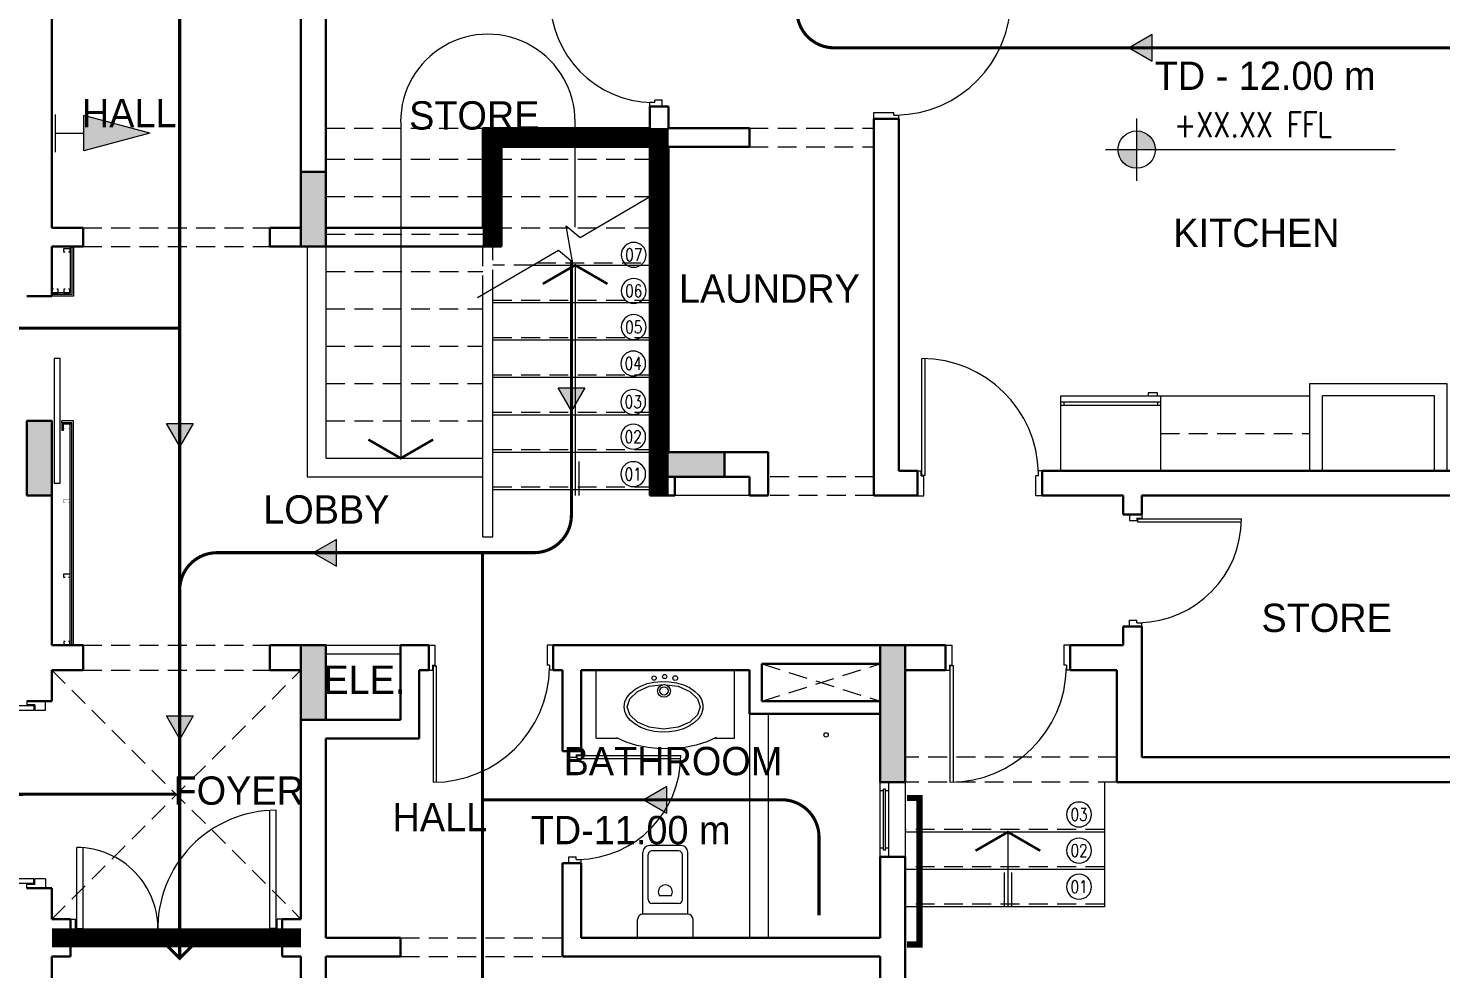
# Model space of a CAD drawing. Header units: millimetres. Extents: x -9083 to 924194, y -232449 to 321637.
# Drawn here: x 251467 to 258951, y -187824 to -182841 of the extents above; entities that cross this region are included whole.
import ezdxf
from ezdxf.enums import TextEntityAlignment as Align

# ---------------------------------------------------------------- set-up
doc = ezdxf.new("R2010")
doc.units = ezdxf.units.MM
doc.header["$LTSCALE"] = 400
doc.header["$MEASUREMENT"] = 0
doc.linetypes.add('HIDDEN', pattern=[0.375, 0.25, -0.125])
doc.linetypes.add('PHANTOM2', pattern=[1.25, 0.625, -0.125, 0.125, -0.125, 0.125, -0.125])
doc.layers.get('0').update_dxf_attribs({"lineweight": 0, "true_color": 0xff1414})
doc.layers.add('ALARM', color=7, linetype='Continuous', lineweight=5, true_color=0xff0f0f)
doc.layers.add('TRAVEL DISTANCE', color=7, linetype='Continuous', lineweight=5, true_color=0xff0f0f)
for name, color, linetype, lineweight in [('ARCHES', 1, 'HIDDEN', 5), ('COLUMNS HATCH', 1, 'Continuous', 5), ('DOOR', 1, 'Continuous', 5), ('FIRE RATE', 244, 'Continuous', 0), ('FIXTURE', 5, 'Continuous', 0), ('FURNITURE', 1, 'Continuous', 5), ('GENERAL TEXT', 4, 'Continuous', 5), ('HANDRAIL', 31, 'Continuous', 5), ('HIDDEN', 237, 'HIDDEN', 0), ('LEVEL SYMBOL', 8, 'Continuous', 5), ('LEVELS', 251, 'Continuous', 5), ('PRO COLUMNS', 6, 'Continuous', 30), ('PROPOSED COLUMNS', 6, 'Continuous', 30), ('STAIR', 1, 'Continuous', 5), ('STAIR NOSE', 1, 'HIDDEN', 5), ('TEXT STAIR NO', 7, 'Continuous', 5), ('WALL ELEVATION', 3, 'Continuous', 9), ('WALL PROPOSED', 255, 'Continuous', 30), ('WINDOWS', 5, 'Continuous', 5)]:
    doc.layers.add(name, color=color, linetype=linetype, lineweight=lineweight)
doc.styles.add('ROMANS-TITLE', font='ROMANS.shx', dxfattribs={"width": 0.8})
doc.styles.get("Standard").update_dxf_attribs({"font": 'GOTHIC.TTF', "height": 220})

# ---------------------------------------------------------------- blocks, each defined once
blk = doc.blocks.new('*U144')
for p, q in [((-524, -515), (-524, 0)), ((-524, 0), (524, 0)), ((524, -515), (524, 0)), ((-524, -515), (-367, -515)), ((378, -515), (524, -515))]:
    blk.add_line(p, q)
for points in [[(-312, -278), (-307, -242), (-291, -207), (-265, -174), (-230, -146), (-187, -122), (-137, -103), (-84, -91), (-27, -86), (30, -88), (85, -97), (137, -112), (183, -133), (222, -159), (253, -190), (274, -224), (285, -260), (285, -297), (274, -333), (253, -367), (222, -397), (183, -424), (137, -445), (85, -460), (30, -469), (-27, -471), (-84, -466), (-137, -454), (-187, -435), (-230, -411), (-265, -383), (-291, -350), (-307, -315)], [(-289, -278), (-270, -217), (-212, -162), (-122, -123), (-13, -109), (96, -123), (186, -162), (244, -217), (264, -278), (244, -340), (186, -395), (96, -434), (-13, -448), (-122, -434), (-212, -395), (-270, -340)]]:
    blk.add_lwpolyline(points, close=True)
blk.add_lwpolyline([(385, -511), (315, -544), (235, -569), (147, -586), (56, -595), (-38, -596), (-130, -587), (-217, -571), (-297, -546), (-368, -514)])
for centre, radius in [((-85, -61), 16.1), ((-5, -49), 16), ((75, -61), 18.1), ((-10, -158), 48.5), ((-10, -158), 31.8)]:
    blk.add_circle(centre, radius)
blk = doc.blocks.new('*U146')
for p, q in [((-210, 0), (-210, -140)), ((-210, 0), (210, 0)), ((210, 0), (210, -140)), ((-170, -180), (-170, -650)), ((-170, -180), (170, -180)), ((170, -180), (170, -650)), ((-130, -290), (-130, -630)), ((-100, -260), (100, -260)), ((-44, -319), (44, -319)), ((130, -290), (130, -630)), ((-120, -700), (120, -700)), ((-100, -660), (100, -660))]:
    blk.add_line(p, q)
for centre, radius, start, end in [((-170, -140), 40, 180, 270), ((170, -140), 40, 270, 0), ((-100, -290), 30, 90, 180), ((-1, -349), 53, 144.8858, 157.2878), ((1, -349), 53, 22.7122, 35.1142), ((100, -290), 30, 0, 90), ((-1, -349), 52.4, 157.2878, 180), ((-1, -349), 52.4, 180, 202.7122), ((-1, -349), 53, 202.7122, 225.2991), ((0, -348), 53.5, 225.2991, 247.7107), ((0, -348), 54, 247.7107, 270), ((0, -348), 54, 270, 292.2893), ((0, -348), 53.5, 292.2893, 314.7009), ((1, -349), 53, 314.7009, 337.2878), ((1, -349), 52.4, 360, 22.7122), ((1, -349), 52.4, 337.2878, 0), ((-100, -630), 30, 180, 270), ((100, -630), 30, 270, 0), ((-120, -650), 50, 180, 270), ((120, -650), 50, 270, 0)]:
    blk.add_arc(centre, radius, start, end)
blk = doc.blocks.new('A$C5226484c')
at = {"layer": 'TRAVEL DISTANCE', "transparency": 33554559}
h = blk.add_hatch(color=256, dxfattribs=at)
h.dxf.hatch_style = 1
h.paths.add_polyline_path([(0, -186), (107, 0), (-107, 0)])
at = {"layer": 'TRAVEL DISTANCE'}
blk.add_lwpolyline([(0, -186), (107, 0), (-107, 0)], close=True, dxfattribs=at)
blk = doc.blocks.new('VILLA GROUND COLUMNS')
at = {"layer": 'COLUMNS HATCH', "ltscale": 300}
for points in [[(403368, 174335), (403368, 174935), (403568, 174935), (403568, 174335)], [(401168, 172335), (401168, 172935), (401368, 172935), (401368, 172335)], [(406768, 172485), (406168, 172485), (406168, 172685), (406768, 172685)], [(403368, 170535), (403368, 171135), (403568, 171135), (403568, 170535)], [(408018, 170035), (408018, 171135), (408218, 171135), (408218, 170035)]]:
    blk.add_hatch(color=256, dxfattribs=at).paths.add_polyline_path(points)
at = {"layer": 'PRO COLUMNS', "ltscale": 300}
for points in [[(403368, 174335), (403568, 174335), (403568, 174935), (403368, 174935)], [(401168, 172335), (401368, 172335), (401368, 172935), (401168, 172935)], [(406768, 172485), (406768, 172685), (406168, 172685), (406168, 172485)], [(403368, 170535), (403568, 170535), (403568, 171135), (403368, 171135)], [(408018, 170035), (408218, 170035), (408218, 171135), (408018, 171135)]]:
    blk.add_lwpolyline(points, close=True, dxfattribs=at)
blk = doc.blocks.new('A-LVL_PLAN')
at = {"layer": 'LEVELS', "ltscale": 800}
h = blk.add_hatch(color=256, dxfattribs=at)
h.paths.add_polyline_path([(0, 0), (150, 0, 0.414214), (0, 150)])
h.paths.add_polyline_path([(0, -150), (0, 0), (-150, 0, 0.414214)])
at = {"layer": 'LEVELS'}
for p, q in [((0, -250), (0, 250)), ((-250, 0), (250, 0))]:
    blk.add_line(p, q, dxfattribs=at)
at = {"layer": 'LEVELS', "ltscale": 800}
blk.add_line((0, 0), (2074, 0), dxfattribs=at)
at = {"layer": 'LEVELS'}
blk.add_circle((0, 0), 150, dxfattribs=at)
at = {"layer": 'LEVELS', "ltscale": 800, "style": 'ROMANS-TITLE', "width": 0.8}
blk.add_attdef('FLOOR-LEVEL', (300, 100), '', height=200, dxfattribs=at)
blk = doc.blocks.new('BAYTANG')
at = {"layer": 'TEXT STAIR NO', "color": 8, "ltscale": 0.1}
blk.add_circle((0, 0), 100, dxfattribs=at)
at = {"layer": 'TEXT STAIR NO', "style": 'ROMANS-TITLE', "width": 0.8}
blk.add_attdef('STEPNO.', text='', height=120, dxfattribs=at).set_placement((0, 0), align=Align.MIDDLE_CENTER)
blk = doc.blocks.new('*U62')
for p, q in [((-1500, 100), (-1600, 100)), ((-1500, 100), (-1500, -15)), ((0, 100), (0, -15)), ((0, 100), (100, 100)), ((-1600, -100), (-1560, -100)), ((-1560, -15), (-1560, -100)), ((-1560, -15), (-1500, -15)), ((-1550, -25), (-1550, -975)), ((-1550, -25), (-1500, -25)), ((-1500, -25), (-1500, -974)), ((60, -15), (0, -15)), ((0, -25), (0, -673)), ((50, -25), (0, -25)), ((50, -25), (50, -675)), ((60, -15), (60, -100)), ((100, -100), (60, -100))]:
    blk.add_line(p, q)
for centre, radius, start, end in [((-1550, -24), 950, 270.0054, 1.4946), ((50, -24), 651, 177.8364, 269.9837)]:
    blk.add_arc(centre, radius, start, end)
blk = doc.blocks.new('*U63')
for p, q in [((-1565, 66), (-1565, 1001)), ((-1540, 66), (-1540, 1000)), ((-1600, 101), (-1570, 101)), ((-1570, 61), (-1570, 101)), ((-1570, 61), (-1550, 61)), ((-1565, 66), (-1540, 66)), ((-1550, -99), (-1550, 61)), ((-650, -99), (-650, 61)), ((-630, 61), (-650, 61)), ((-600, 101), (-630, 101)), ((-630, 61), (-630, 101)), ((-1600, -99), (-1550, -99)), ((-600, -99), (-650, -99))]:
    blk.add_line(p, q)
blk.add_arc((-1565, 66), 935, 0.9304, 89.9953)
blk = doc.blocks.new('*U67')
for p, q in [((1540, 66), (1540, 1000)), ((1565, 66), (1565, 1001)), ((600, 101), (630, 101)), ((630, 61), (630, 101)), ((630, 61), (650, 61)), ((650, -99), (650, 61)), ((1565, 66), (1540, 66)), ((1550, -99), (1550, 61)), ((1570, 61), (1550, 61)), ((1570, 61), (1570, 101)), ((1600, 101), (1570, 101)), ((600, -99), (650, -99)), ((1600, -99), (1550, -99))]:
    blk.add_line(p, q)
blk.add_arc((1565, 66), 935, 90.0047, 179.0696)
blk = doc.blocks.new('*U66')
for p, q in [((-1565, 64), (-1565, 899)), ((-1540, 64), (-1540, 897)), ((-1600, 99), (-1570, 99)), ((-1570, 59), (-1570, 99)), ((-1570, 59), (-1550, 59)), ((-1565, 64), (-1540, 64)), ((-1550, -1), (-1550, 59)), ((-750, -1), (-750, 59)), ((-730, 59), (-750, 59)), ((-700, 99), (-730, 99)), ((-730, 59), (-730, 99)), ((-1600, -1), (-1550, -1)), ((-700, -1), (-750, -1))]:
    blk.add_line(p, q)
blk.add_arc((-1565, 63), 835, 1.0452, 89.9934)
blk = doc.blocks.new('*U68')
for p, q in [((-2500, 98), (-2600, 98)), ((-2500, 98), (-2500, -17)), ((-700, 98), (-600, 98)), ((-700, 98), (-700, -17)), ((-2600, -102), (-2560, -102)), ((-2560, -17), (-2500, -17)), ((-2560, -17), (-2560, -102)), ((-2550, -27), (-2550, -976)), ((-2550, -27), (-2500, -27)), ((-2500, -27), (-2500, -975)), ((-640, -17), (-700, -17)), ((-650, -27), (-700, -27)), ((-700, -27), (-700, -976)), ((-650, -27), (-650, -977)), ((-640, -17), (-640, -102)), ((-600, -102), (-640, -102))]:
    blk.add_line(p, q)
for centre, radius, start, end in [((-2550, -26), 951, 270.0277, 1.4411), ((-650, -27), 950, 178.4926, 270)]:
    blk.add_arc(centre, radius, start, end)
blk = doc.blocks.new('*U69')
for p, q in [((-1600, 99), (-1550, 99)), ((-1550, 99), (-1550, -61)), ((-650, 99), (-650, -61)), ((-600, 99), (-650, 99)), ((-1600, -101), (-1570, -101)), ((-1570, -61), (-1550, -61)), ((-1570, -61), (-1570, -101)), ((-1565, -66), (-1565, -1001)), ((-1565, -66), (-1540, -66)), ((-1540, -66), (-1540, -1000)), ((-630, -61), (-650, -61)), ((-630, -61), (-630, -101)), ((-600, -101), (-630, -101))]:
    blk.add_line(p, q)
blk.add_arc((-1565, -66), 935, 270.0047, 359.0696)
blk = doc.blocks.new('*U71')
for p, q in [((-1565, 64), (-1565, 899)), ((-1540, 64), (-1540, 897)), ((-1600, 99), (-1570, 99)), ((-1570, 59), (-1570, 99)), ((-1570, 59), (-1550, 59)), ((-1565, 64), (-1540, 64)), ((-1550, -1), (-1550, 59)), ((-750, -1), (-750, 59)), ((-730, 59), (-750, 59)), ((-700, 99), (-730, 99)), ((-730, 59), (-730, 99)), ((-1600, -1), (-1550, -1)), ((-700, -1), (-750, -1))]:
    blk.add_line(p, q)
blk.add_arc((-1565, 63), 835, 1.0452, 89.9934)
blk = doc.blocks.new('*U64')
for p, q in [((-1600, 1), (-1550, 1)), ((-1550, 1), (-1550, -59)), ((-750, 1), (-750, -59)), ((-700, 1), (-750, 1)), ((-1600, -99), (-1570, -99)), ((-1570, -59), (-1550, -59)), ((-1570, -59), (-1570, -99)), ((-1565, -64), (-1565, -899)), ((-1565, -64), (-1540, -64)), ((-1540, -64), (-1540, -897)), ((-730, -59), (-750, -59)), ((-730, -59), (-730, -99)), ((-700, -99), (-730, -99))]:
    blk.add_line(p, q)
blk.add_arc((-1565, -63), 835, 270.0066, 358.9548)
blk = doc.blocks.new('FIRE EXTINGUISHER')
at = {"transparency": 33554559}
h = blk.add_hatch(color=256, dxfattribs=at)
h.dxf.hatch_style = 1
h.paths.add_polyline_path([(165310.7, -106760.4), (164960.7, -106666.6), (164960.7, -106854.2)])
for p, q in [((164810.7, -106860.4), (164810.7, -106660.4)), ((164960.7, -106854.2), (164960.7, -106666.6)), ((165310.7, -106760.4), (164960.7, -106666.6)), ((164810.7, -106760.4), (164960.7, -106760.4)), ((165310.7, -106760.4), (164960.7, -106854.2))]:
    blk.add_line(p, q)

msp = doc.modelspace()

# ---------------------------------------------------------------- linework, layer by layer
at = {"layer": 'ARCHES', "lineweight": 0}
for p, q in [((255288.3367, -183370.65955), (255948.3367, -183370.65955)), ((255288.3367, -183469.65955), (255948.3367, -183469.65955)), ((251757.3367, -183898.65955), (252747.3367, -183898.65955)), ((251757.3367, -183997.65955), (252747.3367, -183997.65955)), ((255948.3367, -185218.65955), (255387.39742, -185218.65955)), ((255948.3367, -185317.65955), (255387.39742, -185317.65955)), ((251757.3367, -186109.65955), (252747.3367, -186109.65955)), ((251592.3367, -187561.65955), (252912.3367, -186241.65955)), ((251592.3367, -186241.65955), (252912.3367, -187561.65955)), ((251757.3367, -186241.65955), (252747.3367, -186241.65955)), ((257235.3367, -186703.65955), (256113.3367, -186703.65955)), ((257235.3367, -186835.65955), (256113.3367, -186835.65955)), ((253440.3367, -187660.65955), (254298.3367, -187660.65955)), ((253440.3367, -187759.65955), (254298.3367, -187759.65955))]:
    msp.add_line(p, q, dxfattribs=at)
at = {"layer": 'DOOR', "lineweight": 0}
for p, q in [((251690.0167, -183997.65955), (251690.0167, -184243.83955)), ((251697.9367, -183997.65955), (251697.9367, -184251.75955)), ((251690.0167, -184243.83955), (251592.3367, -184243.83955)), ((251697.9367, -184251.75955), (251592.3367, -184251.75955)), ((251645.1367, -184931.55955), (251645.1367, -184921.65955)), ((251645.1367, -184931.55955), (251645.1367, -184972.47955)), ((251697.9367, -184931.55955), (251645.1367, -184931.55955)), ((251697.9367, -186109.65955), (251697.9367, -184931.55955)), ((251697.9367, -184939.47955), (251645.1367, -184939.47955)), ((251653.0567, -184972.47955), (251645.1367, -184972.47955)), ((251653.0567, -184939.47955), (251653.0567, -184972.47955)), ((251690.0167, -186109.65955), (251690.0167, -184939.47955)), ((253044.3367, -186109.65955), (253440.3367, -186109.65955)), ((253044.3367, -186155.85955), (253440.3367, -186155.85955))]:
    msp.add_line(p, q, dxfattribs=at)
for points in [[(251707.8367, -183997.65955), (251707.8367, -184261.65955), (251592.3367, -184261.65955)], [(251662.9567, -184028.18455), (251655.0367, -184028.18455), (251655.0367, -184008.38455), (251688.0367, -184008.38455), (251688.0367, -184028.18455), (251680.1167, -184028.18455)], [(251601.0817, -184223.21455), (251593.1617, -184223.21455), (251593.1617, -184243.01455), (251626.1617, -184243.01455), (251626.1617, -184223.21455), (251618.2417, -184223.21455)], [(251662.9567, -184223.21455), (251655.0367, -184223.21455), (251655.0367, -184243.01455), (251688.0367, -184243.01455), (251688.0367, -184223.21455), (251680.1167, -184223.21455)], [(251707.8367, -186109.65955), (251707.8367, -184921.65955), (251645.1367, -184921.65955)], [(251662.9567, -185752.10455), (251655.0367, -185752.10455), (251655.0367, -185732.30455), (251688.0367, -185732.30455), (251688.0367, -185752.10455), (251680.1167, -185752.10455)], [(251662.9567, -186089.85955), (251655.0367, -186089.85955), (251655.0367, -186109.65955), (251688.0367, -186109.65955), (251688.0367, -186089.85955), (251680.1167, -186089.85955)]]:
    msp.add_lwpolyline(points, dxfattribs=at)
msp.add_lwpolyline([(251604.00902, -185251.65955), (251637.00902, -185251.65955), (251637.00902, -184591.65955), (251604.00902, -184591.65955)], close=True, dxfattribs=at)
at = {"layer": 'DOOR', "lineweight": 0, "const_width": 1.65}
for points in [[(251662.9567, -184960.10455), (251655.0367, -184960.10455), (251655.0367, -184940.30455), (251688.0367, -184940.30455), (251688.0367, -184960.10455), (251680.1167, -184960.10455)], [(251662.9567, -185356.10455), (251655.0367, -185356.10455), (251655.0367, -185336.30455), (251688.0367, -185336.30455), (251688.0367, -185356.10455), (251680.1167, -185356.10455)]]:
    msp.add_lwpolyline(points, dxfattribs=at)
at = {"layer": 'FIRE RATE', "color": 244, "lineweight": 0, "true_color": 0x991b1e, "const_width": 100}
for points in [[(254810.3367, -185317.65955), (254810.3367, -183419.65955), (253925.47249, -183419.65955), (253925.47249, -183997.65955)], [(252912.3367, -187660.65955), (251592.3367, -187660.65955)]]:
    msp.add_lwpolyline(points, dxfattribs=at)
at = {"layer": 'FURNITURE', "lineweight": 0}
for p, q in [((257449.8367, -184773.15955), (257400.3367, -184773.15955)), ((257400.3367, -184773.15955), (257400.3367, -184789.65955)), ((257449.8367, -184789.65955), (257449.8367, -184773.15955)), ((256938.3367, -185185.65955), (256938.3367, -184789.65955)), ((256938.3367, -184789.65955), (257466.3367, -184789.65955)), ((257466.3367, -184822.65955), (256938.3367, -184822.65955)), ((257466.3367, -184839.15955), (256938.3367, -184839.15955)), ((256954.8367, -184822.65955), (256954.8367, -184839.15955)), ((257449.8367, -184822.65955), (257449.8367, -184839.15955)), ((257466.3367, -184789.65955), (258258.3367, -184789.65955)), ((257466.3367, -184789.65955), (257466.3367, -185185.65955)), ((258324.3367, -185185.65955), (258324.3367, -184789.65955)), ((258918.3367, -184789.65955), (258324.3367, -184789.65955)), ((258918.3367, -185185.65955), (258918.3367, -184789.65955)), ((255288.3367, -186472.65955), (255288.3367, -187660.65955)), ((255387.3367, -186472.65955), (255387.3367, -187660.65955))]:
    msp.add_line(p, q, dxfattribs=at)
msp.add_lwpolyline([(258258.3367, -185185.65955), (258258.3367, -184723.65955), (258984.3367, -184723.65955), (258984.3367, -185185.65955)], dxfattribs=at)
msp.add_circle((255694.43963, -186585.14948), 11.80464, dxfattribs=at)
at = {"layer": 'HANDRAIL', "lineweight": 0}
for p, q in [((252945.3367, -183997.65955), (252945.3367, -185218.65955)), ((253044.3367, -183997.65955), (253044.3367, -185119.65955)), ((253875.9367, -185535.45955), (253875.9367, -184251.90105)), ((253928.7367, -185535.45955), (253928.7367, -184220.96126)), ((253044.3367, -185119.65955), (253875.9367, -185119.65955)), ((252945.3367, -185218.65955), (253875.9367, -185218.65955)), ((253875.9367, -185535.45955), (253928.7367, -185535.45955))]:
    msp.add_line(p, q, dxfattribs=at)
at = {"layer": 'HANDRAIL', "lineweight": 0, "const_width": 33}
msp.add_lwpolyline([(256123.06426, -187695.32151), (256156.06426, -187695.32151), (256189.06426, -187695.32151), (256189.06426, -186919.21432), (256123.06426, -186919.21432)], dxfattribs=at)
at = {"layer": 'HIDDEN', "lineweight": 0}
for p, q in [((253044.3367, -183370.65955), (253876.47249, -183370.65955)), ((253044.3367, -183535.65955), (253869.3367, -183535.65955)), ((253928.7367, -183535.65955), (254760.3367, -183535.65955)), ((253044.3367, -183733.65955), (253869.3367, -183733.65955)), ((253928.7367, -183733.65955), (254760.3367, -183733.65955)), ((253047.01565, -183931.65955), (253876.47249, -183931.65955)), ((253928.7367, -183898.65955), (254761.40828, -183898.65955)), ((253875.9367, -184251.90105), (253875.9367, -183997.65955)), ((253928.7367, -184220.96126), (253928.7367, -183997.65955)), ((254140.86258, -184096.65955), (253928.7367, -184096.65955)), ((253046.47986, -184129.65955), (253875.9367, -184129.65955)), ((253045.40828, -184327.65955), (253875.9367, -184327.65955)), ((253045.40828, -184525.65955), (253875.9367, -184525.65955)), ((253045.40828, -184723.65955), (253875.9367, -184723.65955)), ((253045.40828, -184921.65955), (253875.9367, -184921.65955)), ((257466.3367, -184987.65955), (258258.3367, -184987.65955)), ((255354.3367, -186208.65955), (255981.3367, -186406.65955)), ((255354.3367, -186406.65955), (255981.3367, -186208.65955))]:
    msp.add_line(p, q, dxfattribs=at)
at = {"layer": 'STAIR', "lineweight": 0}
for p, q in [((253440.87249, -183337.65955), (253440.87249, -185119.65955)), ((254364.87249, -183895.08814), (254364.87249, -183337.65955)), ((254140.86258, -184096.65955), (254761.40828, -184096.65955)), ((254364.87249, -184096.65955), (254364.87249, -185317.65955)), ((253928.7367, -184294.65955), (254761.40828, -184294.65955)), ((253928.7367, -184492.65955), (254761.40828, -184492.65955)), ((253928.7367, -184690.65955), (254761.40828, -184690.65955)), ((253928.7367, -184888.65955), (254761.40828, -184888.65955)), ((253928.7367, -185086.65955), (254761.40828, -185086.65955)), ((254345.07249, -185136.15955), (254345.07249, -185317.65955)), ((254384.67249, -185136.15955), (254384.67249, -185317.65955)), ((253928.7367, -185284.65955), (254761.40828, -185284.65955)), ((255288.39742, -185317.65955), (254892.39742, -185317.65955)), ((257169.3367, -186835.65955), (257169.3367, -187495.65955)), ((257169.3367, -187099.65955), (256113.3367, -187099.65955)), ((256657.8367, -187099.65955), (256657.8367, -187495.65955)), ((257169.3367, -187297.65955), (256113.3367, -187297.65955)), ((256638.0367, -187314.15955), (256638.0367, -187495.65955)), ((256677.6367, -187314.15955), (256677.6367, -187495.65955)), ((257169.3367, -187495.65955), (256113.3367, -187495.65955))]:
    msp.add_line(p, q, dxfattribs=at)
msp.add_lwpolyline([(253847.2839, -184268.69104), (254277.4956, -184016.59521), (254351.80622, -184078.137), (254317.07233, -183888.31761), (254391.38296, -183949.8594), (254788.80854, -183716.9756)], dxfattribs=at)
at = {"layer": 'STAIR', "lineweight": 0, "const_width": 13.2}
for points in [[(254536.34552, -184195.65955), (254364.87249, -184096.65955), (254193.39946, -184195.65955)], [(253269.39946, -185020.65955), (253440.87249, -185119.65955), (253612.34552, -185020.65955)], [(256829.30973, -187198.65955), (256657.8367, -187099.65955), (256486.36367, -187198.65955)]]:
    msp.add_lwpolyline(points, dxfattribs=at)
at = {"layer": 'STAIR', "lineweight": 0}
msp.add_arc((253902.6046, -183335.54692), 462.27272, 359.738151334, 180.261848666, dxfattribs=at)
at = {"layer": 'STAIR NOSE', "linetype": 'HIDDEN', "lineweight": 0}
for p, q in [((254163.38891, -184083.45955), (254761.40828, -184083.45955)), ((253928.7367, -184281.45955), (254761.40828, -184281.45955)), ((253928.7367, -184479.45955), (254761.40828, -184479.45955)), ((253928.7367, -184677.45955), (254761.40828, -184677.45955)), ((253928.7367, -184875.45955), (254761.40828, -184875.45955)), ((253928.7367, -185073.45955), (254761.40828, -185073.45955)), ((253928.7367, -185271.45955), (254761.40828, -185271.45955)), ((257169.3367, -187086.45955), (256113.3367, -187086.45955)), ((257169.3367, -187284.45955), (256113.3367, -187284.45955)), ((257169.3367, -187482.45955), (256113.3367, -187482.45955))]:
    msp.add_line(p, q, dxfattribs=at)
at = {"layer": 'TRAVEL DISTANCE', "linetype": 'PHANTOM2', "lineweight": 0, "const_width": 16.5}
for points in [[(254833.62153, -179500.30277), (252467.57866, -179500.30277, 0.4142135624), (252269.57866, -179698.30277), (252269.57866, -185817.74943)], [(259190.93584, -184367.57035), (259190.93584, -183143.29165, 0.4142135624), (258992.93584, -182945.29165), (255737.84796, -182945.29165, -0.4138844347), (255539.84809, -182747.51417), (255538.5817, -180158.72087)], [(247945.81201, -181374.70053), (247945.81201, -183165.3471, 0.4142135624), (248143.81201, -183363.3471), (250800.04492, -183363.3471, -0.4142135624), (250998.04492, -183561.3471), (250998.04492, -184430.0889), (252269.57866, -184430.0889)], [(252269.57866, -187768.24326), (252269.57866, -185817.74943, -0.4142135624), (252467.57866, -185619.74943), (254147.07249, -185619.74943, 0.4142135624), (254345.07249, -185421.74943), (254345.07249, -185284.65955)], [(253873.71441, -185619.74943), (253873.71441, -189850.10534, 0.4142135624), (254269.71441, -190246.10534), (255377.06724, -190246.10534)], [(247274.0246, -188254.41713), (250587.9068, -188254.41713, 0.4142135624), (250785.9068, -188056.41713), (250785.9068, -187097.08579, -0.4142135624), (250983.9068, -186899.08579), (252249.76294, -186899.08579)], [(255657.0904, -187541.76835), (255657.0904, -187126.67291, 0.4142135624), (255459.0904, -186928.67291), (253873.71441, -186928.67291)]]:
    msp.add_lwpolyline(points, format="xyb", dxfattribs=at)
msp.add_lwpolyline([(254345.07249, -185284.65955), (254345.07249, -184070.39729)], dxfattribs=at)
at = {"layer": 'TRAVEL DISTANCE', "lineweight": 0, "ltscale": 5, "const_width": 16.5}
msp.add_lwpolyline([(252362.91675, -187674.90516), (252269.57866, -187768.24326), (252176.24056, -187674.90516)], dxfattribs=at)
at = {"layer": 'WALL ELEVATION', "linetype": 'Continuous', "lineweight": 0}
msp.add_line((256113.3367, -186835.65955), (256113.3367, -187231.65955), dxfattribs=at)
at = {"layer": 'WALL PROPOSED'}
for p, q in [((251592.3367, -183898.65955), (251592.3367, -182545.65955)), ((252912.23255, -183898.65955), (252912.23255, -182545.65955)), ((253044.3367, -183898.65955), (253044.3367, -182545.65955)), ((254760.3367, -183370.65955), (254760.3367, -183255.15955)), ((254760.3367, -183255.15955), (254859.3367, -183255.15955)), ((254859.3367, -183370.65955), (254859.3367, -183255.15955)), ((255948.3367, -185317.65955), (255948.3367, -183321.15955)), ((255948.3367, -183321.15955), (256080.3367, -183321.15955)), ((256080.3367, -185185.65955), (256080.3367, -183321.15955)), ((253876.47249, -183370.65955), (254760.3367, -183370.65955)), ((253876.47249, -183898.65955), (253876.47249, -183370.65955)), ((254859.3367, -183370.65955), (255288.3367, -183370.65955)), ((255288.3367, -183370.65955), (255288.3367, -183469.65955)), ((253975.47249, -183469.65955), (254760.3367, -183469.65955)), ((253975.47249, -183997.65955), (253975.47249, -183469.65955)), ((254760.3367, -185317.65955), (254760.3367, -183469.65955)), ((254859.3367, -185086.65955), (254859.3367, -183469.65955)), ((254859.3367, -183469.65955), (255288.3367, -183469.65955)), ((251757.3367, -183898.65955), (251592.3367, -183898.65955)), ((251757.3367, -183997.65955), (251757.3367, -183898.65955)), ((252912.23255, -183898.65955), (252747.3367, -183898.65955)), ((252747.3367, -183997.65955), (252747.3367, -183898.65955)), ((253044.3367, -183898.65955), (253876.47249, -183898.65955)), ((251592.3367, -184261.65955), (251592.3367, -183997.65955)), ((251757.3367, -183997.65955), (251592.3367, -183997.65955)), ((252747.3367, -183997.65955), (253975.47249, -183997.65955)), ((251460.3367, -184261.65955), (251592.3367, -184261.65955)), ((251460.3367, -184921.65955), (251592.3367, -184921.65955)), ((251592.3367, -186109.65955), (251592.3367, -184921.65955)), ((255387.39742, -185086.65955), (254859.3367, -185086.65955)), ((255387.39742, -185317.65955), (255387.39742, -185086.65955)), ((254892.39742, -185317.65955), (254892.39742, -185218.65955)), ((255288.39742, -185218.65955), (254892.39742, -185218.65955)), ((255288.39742, -185317.65955), (255288.39742, -185218.65955)), ((256080.3367, -185185.65955), (256179.3367, -185185.65955)), ((256179.3367, -185317.65955), (256179.3367, -185185.65955)), ((256839.3367, -185185.65955), (259875.3367, -185185.65955)), ((256839.3367, -185317.65955), (256839.3367, -185185.65955)), ((254892.39742, -185317.65955), (254760.3367, -185317.65955)), ((255387.39742, -185317.65955), (255288.39742, -185317.65955)), ((255948.3367, -185317.65955), (256179.3367, -185317.65955)), ((256839.3367, -185317.65955), (257268.3367, -185317.65955)), ((257268.3367, -185416.65955), (257268.3367, -185317.65955)), ((257367.3367, -185416.65955), (257367.3367, -185317.65955)), ((257367.3367, -185317.65955), (259875.3367, -185317.65955)), ((257268.3367, -185416.65955), (257367.3367, -185416.65955)), ((257268.3367, -186109.65955), (257268.3367, -186010.65955)), ((257268.3367, -186010.65955), (257367.3367, -186010.65955)), ((257367.3367, -186703.65955), (257367.3367, -186010.65955)), ((251757.3367, -186109.65955), (251592.3367, -186109.65955)), ((251757.3367, -186241.65955), (251757.3367, -186109.65955)), ((253044.3367, -186109.65955), (252747.3367, -186109.65955)), ((252747.3367, -186241.65955), (252747.3367, -186109.65955)), ((253044.3367, -186109.65955), (253044.3367, -186505.65955)), ((253588.8367, -186109.65955), (253440.3367, -186109.65955)), ((253440.3367, -186109.65955), (253440.3367, -186505.65955)), ((253588.8367, -186109.65955), (253588.8367, -186241.65955)), ((256327.8367, -186109.65955), (254248.8367, -186109.65955)), ((254248.8367, -186241.65955), (254248.8367, -186109.65955)), ((256327.8367, -186241.65955), (256327.8367, -186109.65955)), ((257268.3367, -186109.65955), (256987.8367, -186109.65955)), ((256987.8367, -186241.65955), (256987.8367, -186109.65955)), ((251757.3367, -186241.65955), (251592.3367, -186241.65955)), ((251592.3367, -186406.65955), (251592.3367, -186241.65955)), ((252912.3367, -186241.65955), (252747.3367, -186241.65955)), ((252912.3367, -187561.65955), (252912.3367, -186241.65955)), ((253588.8367, -186241.65955), (253539.3367, -186241.65955)), ((253539.3367, -186241.65955), (253539.3367, -186604.65955)), ((254298.3367, -186241.65955), (254248.8367, -186241.65955)), ((254298.3367, -186670.65955), (254298.3367, -186241.65955)), ((255288.3367, -186241.65955), (254397.3367, -186241.65955)), ((254397.3367, -186670.65955), (254397.3367, -186241.65955)), ((255288.3367, -186472.65955), (255288.3367, -186241.65955)), ((255981.3367, -186208.65955), (255354.3367, -186208.65955)), ((255354.3367, -186406.65955), (255354.3367, -186208.65955)), ((255981.3367, -186406.65955), (255981.3367, -186208.65955)), ((256327.8367, -186241.65955), (256113.3367, -186241.65955)), ((256113.3367, -186835.65955), (256113.3367, -186241.65955)), ((257235.3367, -186241.65955), (256987.8367, -186241.65955)), ((257235.3367, -186835.65955), (257235.3367, -186241.65955)), ((251460.3367, -186406.65955), (251592.3367, -186406.65955)), ((255981.3367, -186406.65955), (255354.3367, -186406.65955)), ((255981.3367, -186472.65955), (255288.3367, -186472.65955)), ((255981.3367, -186835.65955), (255981.3367, -186472.65955)), ((253440.3367, -186505.65955), (253044.3367, -186505.65955)), ((253539.3367, -186604.65955), (253044.3367, -186604.65955)), ((253044.3367, -186604.65955), (253044.3367, -187660.65955)), ((254397.3367, -186670.65955), (254298.3367, -186670.65955)), ((257367.3367, -186703.65955), (259875.3367, -186703.65955)), ((255981.3367, -186835.65955), (256113.3367, -186835.65955)), ((257235.3367, -186835.65955), (260007.3367, -186835.65955)), ((255981.3367, -187660.65955), (255981.3367, -187231.65955)), ((255981.3367, -187231.65955), (256113.3367, -187231.65955)), ((256113.3367, -190564.65955), (256113.3367, -187231.65955)), ((254397.3367, -187264.65955), (254298.3367, -187264.65955)), ((254298.3367, -187759.65955), (254298.3367, -187264.65955)), ((254397.3367, -187660.65955), (254397.3367, -187264.65955)), ((251460.3367, -187396.65955), (251592.3367, -187396.65955)), ((251592.3367, -187561.65955), (251592.3367, -187396.65955)), ((251592.3367, -187561.65955), (251691.3367, -187561.65955)), ((251691.3367, -187759.65955), (251691.3367, -187561.65955)), ((252813.3367, -187561.65955), (252912.3367, -187561.65955)), ((252813.3367, -187759.65955), (252813.3367, -187561.65955)), ((253440.3367, -187660.65955), (253044.3367, -187660.65955)), ((253440.3367, -187660.65955), (253440.3367, -187759.65955)), ((255981.3367, -187660.65955), (254397.3367, -187660.65955)), ((251592.3367, -188782.65955), (251592.3367, -187759.65955)), ((251592.3367, -187759.65955), (251691.3367, -187759.65955)), ((252813.3367, -187759.65955), (252912.3367, -187759.65955)), ((252912.3367, -190861.65955), (252912.3367, -187759.65955)), ((253440.3367, -187759.65955), (253044.3367, -187759.65955)), ((253044.3367, -190432.65955), (253044.3367, -187759.65955)), ((255981.3367, -187759.65955), (254298.3367, -187759.65955)), ((255981.3367, -190432.65955), (255981.3367, -187759.65955))]:
    msp.add_line(p, q, dxfattribs=at)
at = {"layer": 'WINDOWS', "lineweight": 0}
for p, q in [((255981.3367, -187231.65955), (255981.3367, -186835.65955)), ((256027.5367, -186835.65955), (255981.3367, -186835.65955)), ((256009.3867, -186871.95955), (255999.4867, -186871.95955)), ((255999.4867, -187195.35955), (255999.4867, -186871.95955)), ((256009.3867, -187195.35955), (256009.3867, -186871.95955)), ((256027.5367, -187231.65955), (256027.5367, -186835.65955)), ((255999.4867, -186881.85955), (255981.3367, -186881.85955)), ((256027.5367, -186881.85955), (256009.3867, -186881.85955)), ((255999.4867, -187185.45955), (255981.3367, -187185.45955)), ((256027.5367, -187231.65955), (255981.3367, -187231.65955)), ((256009.3867, -187195.35955), (255999.4867, -187195.35955)), ((256027.5367, -187185.45955), (256009.3867, -187185.45955))]:
    msp.add_line(p, q, dxfattribs=at)

# ---------------------------------------------------------------- block references
at = {"layer": 'ALARM', "color": 242, "lineweight": 0, "true_color": 0xcd2027}
msp.add_blockref('FIRE EXTINGUISHER', (86801.40027, -76637.20325), dxfattribs=at)
at = {"layer": 'DOOR', "lineweight": 0}
for name, p, xscale, yscale, zscale, rotation in [('*U64', (254825.42714, -183717.15955), 0.66, 0.66, 0.66, 270), ('*U63', (256013.42714, -183717.15955), 0.66, 0.66, 0.66, 270), ('*U66', (257302.24626, -186472.65955), 0.66, 0.66, 0.66, 270), ('*U67', (254644.8367, -186175.40999), 0.66, 0.66, 0.66, 180), ('*U68', (251510.63953, -187693.65955), 0.495, 0.495, 0.495, 270), ('*U71', (254332.24626, -187726.65955), 0.66, 0.66, 0.66, 270), ('*U62', (251757.3367, -187627.40999), 0.66, 0.66, 0.66, 180)]:
    msp.add_blockref(name, p, dxfattribs=dict(at, xscale=xscale, yscale=yscale, zscale=zscale, rotation=rotation))
at = {"layer": 'DOOR', "lineweight": 0, "xscale": 0.66, "yscale": 0.66, "zscale": 0.66}
for name, p in [('*U63', (257235.3367, -185252.56911)), ('*U69', (257383.8367, -186174.74999))]:
    msp.add_blockref(name, p, dxfattribs=at)
at = {"layer": 'FIXTURE', "lineweight": 0, "xscale": 0.6988224132119649, "yscale": 0.6988224132119649, "zscale": 0.6988224132119649}
msp.add_blockref('*U144', (254842.8367, -186241.65955), dxfattribs=at)
at = {"layer": 'FIXTURE', "lineweight": 0, "xscale": 0.6988224132119649, "yscale": 0.6988224132119649, "zscale": 0.6988224132119649, "rotation": 180}
msp.add_blockref('*U146', (254842.8367, -187660.65955), dxfattribs=at)
at = {"layer": 'LEVEL SYMBOL', "lineweight": 0, "ltscale": 800}
ref = msp.add_blockref('A-LVL_PLAN', (257340.22921, -183484.28574), dxfattribs=dict(at, xscale=0.66, yscale=0.66, zscale=0.66))
ref.add_attrib('FLOOR-LEVEL', '+XX.XX FFL', (257538.22921, -183418.28574), dxfattribs={"color": 1, "ltscale": 800, "height": 132, "style": 'ROMANS-TITLE', "width": 0.8})
at = {"layer": 'PROPOSED COLUMNS', "lineweight": 0, "xscale": 0.66, "yscale": 0.66, "zscale": 0.66}
msp.add_blockref('VILLA GROUND COLUMNS', (-13310.60573, -299058.68598), dxfattribs=at)
at = {"layer": 'TEXT STAIR NO', "lineweight": 0}
ref = msp.add_blockref('BAYTANG', (254675.57278, -184041.77187), dxfattribs=dict(at, xscale=-0.66, yscale=0.66, zscale=0.66))
ref.add_attrib('STEPNO.', '07', dxfattribs={"height": 66, "style": 'ROMANS-TITLE', "width": 0.8}).set_placement((254675.57278, -184041.77187), align=Align.MIDDLE_CENTER)
ref = msp.add_blockref('BAYTANG', (254675.57278, -184233.17187), dxfattribs=dict(at, xscale=-0.66, yscale=0.66, zscale=0.66))
ref.add_attrib('STEPNO.', '06', dxfattribs={"height": 66, "style": 'ROMANS-TITLE', "width": 0.8}).set_placement((254675.57278, -184233.17187), align=Align.MIDDLE_CENTER)
ref = msp.add_blockref('BAYTANG', (254675.57278, -184424.57187), dxfattribs=dict(at, xscale=-0.66, yscale=0.66, zscale=0.66))
ref.add_attrib('STEPNO.', '05', dxfattribs={"height": 66, "style": 'ROMANS-TITLE', "width": 0.8}).set_placement((254675.57278, -184424.57187), align=Align.MIDDLE_CENTER)
ref = msp.add_blockref('BAYTANG', (254672.60278, -184617.62187), dxfattribs=dict(at, xscale=-0.66, yscale=0.66, zscale=0.66))
ref.add_attrib('STEPNO.', '04', dxfattribs={"height": 66, "style": 'ROMANS-TITLE', "width": 0.8}).set_placement((254672.60278, -184617.62187), align=Align.MIDDLE_CENTER)
ref = msp.add_blockref('BAYTANG', (254672.60278, -184820.90187), dxfattribs=dict(at, xscale=-0.66, yscale=0.66, zscale=0.66))
ref.add_attrib('STEPNO.', '03', dxfattribs={"height": 66, "style": 'ROMANS-TITLE', "width": 0.8}).set_placement((254672.60278, -184820.90187), align=Align.MIDDLE_CENTER)
ref = msp.add_blockref('BAYTANG', (254672.60278, -185005.70187), dxfattribs=dict(at, xscale=-0.66, yscale=0.66, zscale=0.66))
ref.add_attrib('STEPNO.', '02', dxfattribs={"height": 66, "style": 'ROMANS-TITLE', "width": 0.8}).set_placement((254672.60278, -185005.70187), align=Align.MIDDLE_CENTER)
ref = msp.add_blockref('BAYTANG', (254672.60278, -185203.70187), dxfattribs=dict(at, xscale=-0.66, yscale=0.66, zscale=0.66))
ref.add_attrib('STEPNO.', '01', dxfattribs={"height": 66, "style": 'ROMANS-TITLE', "width": 0.8}).set_placement((254672.60278, -185203.70187), align=Align.MIDDLE_CENTER)
ref = msp.add_blockref('BAYTANG', (257034.9321, -187006.66432), dxfattribs=dict(at, xscale=-0.66, yscale=0.66, zscale=0.66))
ref.add_attrib('STEPNO.', '03', dxfattribs={"height": 66, "style": 'ROMANS-TITLE', "width": 0.8}).set_placement((257034.9321, -187006.66432), align=Align.MIDDLE_CENTER)
ref = msp.add_blockref('BAYTANG', (257034.9321, -187198.06432), dxfattribs=dict(at, xscale=-0.66, yscale=0.66, zscale=0.66))
ref.add_attrib('STEPNO.', '02', dxfattribs={"height": 66, "style": 'ROMANS-TITLE', "width": 0.8}).set_placement((257034.9321, -187198.06432), align=Align.MIDDLE_CENTER)
ref = msp.add_blockref('BAYTANG', (257034.9321, -187389.46432), dxfattribs=dict(at, xscale=-0.66, yscale=0.66, zscale=0.66))
ref.add_attrib('STEPNO.', '01', dxfattribs={"height": 66, "style": 'ROMANS-TITLE', "width": 0.8}).set_placement((257034.9321, -187389.46432), align=Align.MIDDLE_CENTER)
at = {"layer": 'TRAVEL DISTANCE', "lineweight": 0, "xscale": 0.66, "yscale": 0.66, "zscale": 0.66, "rotation": 270}
for p in [(257423.15874, -182945.29165), (253099.93753, -185619.74943), (254851.46718, -186928.67291)]:
    msp.add_blockref('A$C5226484c', p, dxfattribs=at)
at = {"layer": 'TRAVEL DISTANCE', "lineweight": 0, "xscale": -0.66, "yscale": 0.66, "zscale": 0.66}
for p in [(254345.07249, -184746.07336), (252269.57866, -184934.96987), (252269.57866, -186484.44462)]:
    msp.add_blockref('A$C5226484c', p, dxfattribs=at)

# ---------------------------------------------------------------- texts
at = {"layer": 'GENERAL TEXT', "lineweight": 0, "char_height": 150, "width": 2774.0642767, "attachment_point": 2}
for s, insert in [('TD - 12.00 m', (258020.85621, -183018.0605)), ('HALL ', (252002.18261, -183215.80551)), ('STORE ', (253830.59866, -183228.17534)), ('KITCHEN', (257974.93648, -183849.85836)), ('LAUNDRY \\P ', (255394.52416, -184145.62939)), (' LOBBY ', (253018.83077, -185315.78389)), ('STORE  ', (258346.90231, -185889.93379)), ('ELE.', (253248.41841, -186217.86587)), ('BATHROOM', (254883.0873, -186648.72413)), ('FOYER', (252582.50992, -186805.15438)), ('HALL', (253648.05967, -186945.60776)), ('TD-11.00 m', (254658.86627, -187014.34958))]:
    msp.add_mtext(s, dxfattribs=dict(at, insert=insert))

doc.saveas('drawing.dxf')
